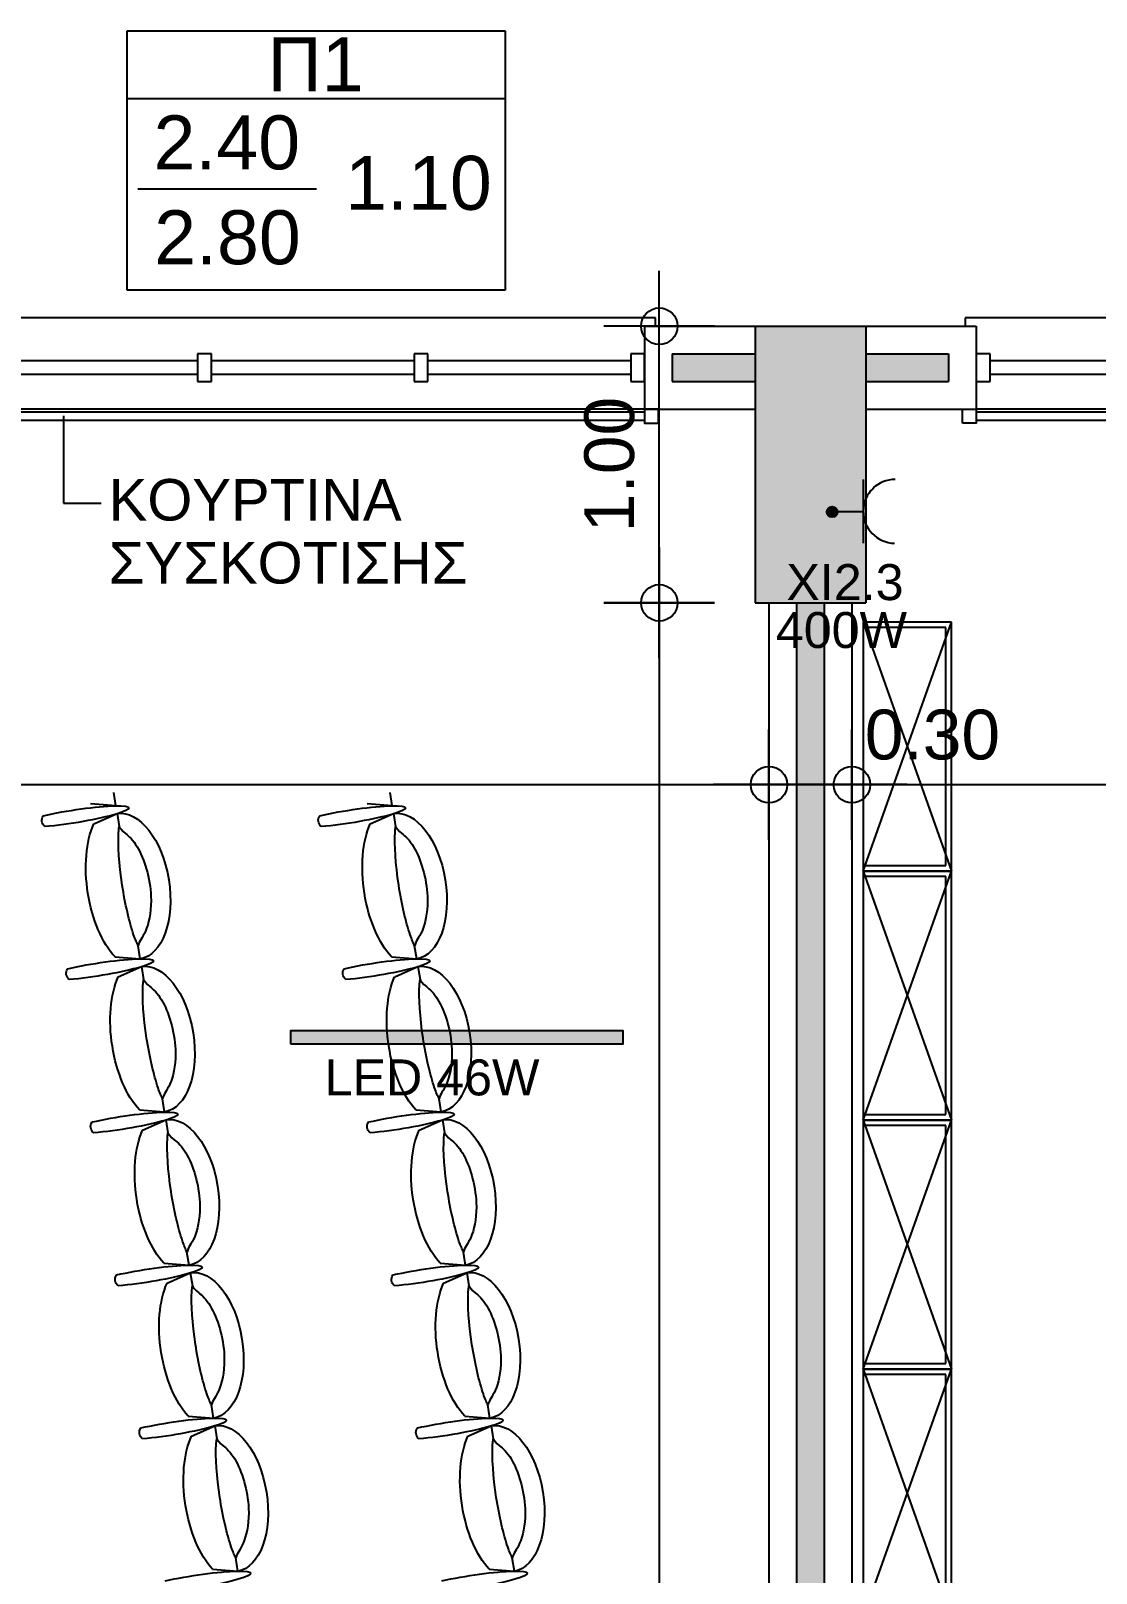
# Model space of a CAD drawing. Header units: metres. Extents: x -11 to 85, y -301 to 135.
# Drawn here: x 33.85 to 37.71, y -183.25 to -177.68 of the extents above; entities that cross this region are included whole.
import ezdxf

# ---------------------------------------------------------------- set-up
doc = ezdxf.new("R2010")
doc.units = ezdxf.units.M
doc.header["$LTSCALE"] = 0.036
doc.header["$PDMODE"] = 2
for name, color, linetype in [('arxitek isogeio', 252, 'Continuous'), ('DIMBLK', 252, 'Continuous'), ('electext', 20, 'Continuous'), ('Epipla', 252, 'Continuous'), ('hatch color', 252, 'Continuous'), ('HLEK-SYMBOL', 3, 'Continuous'), ('HLEK_FL001_SYMBOLS', 230, 'Continuous'), ('Parathira', 252, 'Continuous')]:
    doc.layers.add(name, color=color, linetype=linetype)
doc.styles.add('COMU-N', font='arial.ttf')
doc.styles.get("Standard").update_dxf_attribs({"font": 'arial.ttf'})
doc.dimstyles.new('CADWDOT', dxfattribs={"dimscale": 0.1, "dimtxt": 1.8, "dimasz": 0.08, "dimexe": 2, "dimexo": 0, "dimgap": 0.09, "dimtad": 0, "dimrnd": 0.001, "dimzin": 0, "dimdsep": 46, "dimtxsty": 'Standard', "dimblk1": 'ARTDIM', "dimblk2": 'ARTDIM', "dimsah": 1, "dimcen": 0.09, "dimdle": 0.05, "dimse1": 1, "dimse2": 1, "dimadec": 0, "dimazin": 0, "dimtfac": 1, "dimtmove": 0, "dimatfit": 3, "dimldrblk": 'ARTDIM', "dimfxl": 2, "dimtvp": 0.9999, "dimtolj": 1, "dimtzin": 0, "dimarcsym": 0})

# ---------------------------------------------------------------- blocks, each defined once
blk = doc.blocks.new('A$C52D13D70')
at = {"layer": 'Parathira'}
for p, q in [((-0.33, 0.04), (-0.33, -2.44)), ((-0.3, 0.04), (-0.33, 0.04)), ((-0.1, 0), (-0.2, 0)), ((-0.2, 0), (-0.2, -0.05)), ((-0.1, -0.05), (-0.1, 0)), ((0, 0), (0, -2.4)), ((-0.2, -0.05), (-0.1, -0.05)), ((-0.175, -0.05), (-0.175, -0.7833)), ((-0.125, -0.05), (-0.125, -0.7833)), ((-0.1, -0.7833), (-0.2, -0.7833)), ((-0.2, -0.7833), (-0.2, -0.8333)), ((-0.2, -0.8333), (-0.1, -0.8333)), ((-0.175, -0.8333), (-0.175, -1.5667)), ((-0.125, -0.8333), (-0.125, -1.5667)), ((-0.1, -0.8333), (-0.1, -0.7833)), ((-0.1, -1.5667), (-0.2, -1.5667)), ((-0.2, -1.5667), (-0.2, -1.6167)), ((-0.2, -1.6167), (-0.1, -1.6167)), ((-0.175, -1.6167), (-0.175, -2.35)), ((-0.125, -1.6167), (-0.125, -2.35)), ((-0.1, -1.6167), (-0.1, -1.5667)), ((-0.1, -2.35), (-0.2, -2.35)), ((-0.2, -2.35), (-0.2, -2.4)), ((-0.1, -2.4), (-0.1, -2.35)), ((-0.33, -2.44), (-0.3, -2.44)), ((-0.2, -2.4), (-0.1, -2.4))]:
    blk.add_line(p, q, dxfattribs=at)
blk = doc.blocks.new('ARTDIM')
at = {"layer": 'DIMBLK'}
for p, q in [((0, -24.9975), (0, 24.9975)), ((-24.9975, 0), (24.9975, 0))]:
    blk.add_line(p, q, dxfattribs=at)
blk.add_circle((0, 0), 8.25, dxfattribs=at)
blk = doc.blocks.new('*D1308')
at = {"layer": 'arxitek isogeio', "color": 0, "lineweight": -2}
blk.add_line((29.6317, -180.4041), (36.5157, -180.4041), dxfattribs=at)
at = {"layer": 'Defpoints', "color": 0, "transparency": 16777216}
for p in [(29.6237, -179.7468), (36.5237, -179.7468), (36.5237, -180.4041)]:
    blk.add_point(p, dxfattribs=at)
at = {"layer": 'arxitek isogeio', "color": 0, "lineweight": -2, "xscale": 0.008, "yscale": 0.008, "zscale": 0.008, "rotation": 180}
blk.add_blockref('ARTDIM', (29.6237, -180.4041), dxfattribs=at)
at = {"layer": 'arxitek isogeio', "color": 0, "lineweight": -2, "xscale": 0.008, "yscale": 0.008, "zscale": 0.008}
blk.add_blockref('ARTDIM', (36.5237, -180.4041), dxfattribs=at)
at = {"layer": 'arxitek isogeio', "color": 0, "insert": (33.0737, -180.2242), "char_height": 0.18, "attachment_point": 5}
blk.add_mtext('\\A1;6.90', dxfattribs=at)
blk = doc.blocks.new('*D1309')
at = {"layer": 'arxitek isogeio', "color": 0, "lineweight": -2}
for p, q in [((36.5317, -180.4041), (36.8157, -180.4041)), ((36.8237, -180.4041), (37.3983, -180.4041))]:
    blk.add_line(p, q, dxfattribs=at)
at = {"layer": 'Defpoints', "color": 0, "transparency": 16777216}
for p in [(36.5237, -179.7468), (36.8237, -179.7468), (36.8237, -180.4041)]:
    blk.add_point(p, dxfattribs=at)
at = {"layer": 'arxitek isogeio', "color": 0, "lineweight": -2, "xscale": 0.008, "yscale": 0.008, "zscale": 0.008, "rotation": 180}
blk.add_blockref('ARTDIM', (36.5237, -180.4041), dxfattribs=at)
at = {"layer": 'arxitek isogeio', "color": 0, "lineweight": -2, "xscale": 0.008, "yscale": 0.008, "zscale": 0.008}
blk.add_blockref('ARTDIM', (36.8237, -180.4041), dxfattribs=at)
at = {"layer": 'arxitek isogeio', "color": 0, "insert": (37.115, -180.2242), "char_height": 0.18, "attachment_point": 5}
blk.add_mtext('\\A1;0.30', dxfattribs=at)
blk = doc.blocks.new('*D1310')
at = {"layer": 'arxitek isogeio', "color": 0, "lineweight": -2}
blk.add_line((36.8317, -180.4041), (43.5657, -180.4041), dxfattribs=at)
at = {"layer": 'Defpoints', "color": 0, "transparency": 16777216}
for p in [(36.8237, -179.7468), (43.5737, -179.7468), (43.5737, -180.4041)]:
    blk.add_point(p, dxfattribs=at)
at = {"layer": 'arxitek isogeio', "color": 0, "lineweight": -2, "xscale": 0.008, "yscale": 0.008, "zscale": 0.008, "rotation": 180}
blk.add_blockref('ARTDIM', (36.8237, -180.4041), dxfattribs=at)
at = {"layer": 'arxitek isogeio', "color": 0, "lineweight": -2, "xscale": 0.008, "yscale": 0.008, "zscale": 0.008}
blk.add_blockref('ARTDIM', (43.5737, -180.4041), dxfattribs=at)
at = {"layer": 'arxitek isogeio', "color": 0, "insert": (40.1987, -180.2242), "char_height": 0.18, "attachment_point": 5}
blk.add_mtext('\\A1;6.75', dxfattribs=at)
blk = doc.blocks.new('*D1328')
at = {"layer": 'arxitek isogeio', "color": 0, "lineweight": -2}
blk.add_line((36.1271, -179.7388), (36.1271, -178.7548), dxfattribs=at)
at = {"layer": 'Defpoints', "color": 0, "transparency": 16777216}
for p in [(36.1271, -178.7468), (36.4737, -178.7468), (36.4737, -179.7468)]:
    blk.add_point(p, dxfattribs=at)
at = {"layer": 'arxitek isogeio', "color": 0, "lineweight": -2, "xscale": 0.008, "yscale": 0.008, "zscale": 0.008}
for p, rotation in [((36.1271, -178.7468), 90), ((36.1271, -179.7468), 270)]:
    blk.add_blockref('ARTDIM', p, dxfattribs=dict(at, rotation=rotation))
at = {"layer": 'arxitek isogeio', "color": 0, "insert": (35.9471, -179.2468), "char_height": 0.18, "attachment_point": 5, "rotation": 90}
blk.add_mtext('\\A1;1.00', dxfattribs=at)
blk = doc.blocks.new('*D1389')
at = {"layer": 'arxitek isogeio', "color": 0, "lineweight": -2}
blk.add_line((36.1271, -179.7548), (36.1271, -189.5388), dxfattribs=at)
at = {"layer": 'Defpoints', "color": 0, "transparency": 16777216}
for p in [(36.4737, -179.7468), (36.1271, -189.5468), (36.4737, -189.5468)]:
    blk.add_point(p, dxfattribs=at)
at = {"layer": 'arxitek isogeio', "color": 0, "lineweight": -2, "xscale": 0.008, "yscale": 0.008, "zscale": 0.008}
for p, rotation in [((36.1271, -179.7468), 90), ((36.1271, -189.5468), 270)]:
    blk.add_blockref('ARTDIM', p, dxfattribs=dict(at, rotation=rotation))
at = {"layer": 'arxitek isogeio', "color": 0, "insert": (35.9471, -184.6468), "char_height": 0.18, "attachment_point": 5, "rotation": 90}
blk.add_mtext('\\A1;9.80', dxfattribs=at)
blk = doc.blocks.new('b3')
at = {"layer": 'Epipla'}
for p, q in [((-23.079, 40.1889), (-22.759, 41.0889)), ((-23.079, 41.0889), (-22.759, 40.1889)), ((-22.759, 41.0889), (-23.079, 41.0889)), ((-23.079, 41.0889), (-23.079, 40.1889)), ((-22.779, 41.0689), (-23.079, 41.0689)), ((-22.779, 40.2089), (-22.779, 41.0689)), ((-22.759, 40.1889), (-22.759, 41.0889)), ((-23.079, 40.2089), (-22.779, 40.2089)), ((-23.079, 39.2889), (-22.759, 40.1889)), ((-23.079, 40.1889), (-22.759, 39.2889)), ((-22.759, 40.1889), (-23.079, 40.1889)), ((-23.079, 40.1889), (-23.079, 39.2889)), ((-23.079, 40.1889), (-22.759, 40.1889)), ((-22.779, 40.1689), (-23.079, 40.1689)), ((-22.779, 39.3089), (-22.779, 40.1689)), ((-22.759, 39.2889), (-22.759, 40.1889)), ((-23.079, 39.3089), (-22.779, 39.3089)), ((-23.079, 38.3889), (-22.759, 39.2889)), ((-23.079, 39.2889), (-22.759, 38.3889)), ((-22.759, 39.2889), (-23.079, 39.2889)), ((-23.079, 39.2889), (-23.079, 38.3889)), ((-23.079, 39.2889), (-22.759, 39.2889)), ((-22.779, 39.2689), (-23.079, 39.2689)), ((-22.779, 38.4089), (-22.779, 39.2689)), ((-22.759, 38.3889), (-22.759, 39.2889)), ((-23.079, 38.4089), (-22.779, 38.4089)), ((-23.079, 37.4889), (-22.759, 38.3889)), ((-23.079, 38.3889), (-22.759, 37.4889)), ((-22.759, 38.3889), (-23.079, 38.3889)), ((-23.079, 38.3889), (-23.079, 37.4889)), ((-23.079, 38.3889), (-22.759, 38.3889)), ((-22.779, 38.3689), (-23.079, 38.3689)), ((-22.779, 37.5089), (-22.779, 38.3689)), ((-22.759, 37.4889), (-22.759, 38.3889)), ((-23.079, 37.5089), (-22.779, 37.5089)), ((-23.079, 37.4889), (-22.759, 37.4889))]:
    blk.add_line(p, q, dxfattribs=at)
blk = doc.blocks.new('A$C4C174ED7')
at = {"layer": 'Epipla'}
for p, q in [((14.5217, 2.4967), (14.613, 2.5036)), ((14.613, 2.5036), (14.6054, 2.4562)), ((15.5217, 2.4967), (15.613, 2.5036)), ((15.613, 2.5036), (15.6054, 2.4562)), ((14.445, 2.016), (14.5292, 1.9783)), ((14.5292, 1.9783), (14.5367, 2.0252)), ((15.445, 2.016), (15.5292, 1.9783)), ((15.5292, 1.9783), (15.5367, 2.0252)), ((14.4335, 1.9437), (14.5248, 1.9506)), ((14.5248, 1.9506), (14.5172, 1.9032)), ((15.4335, 1.9437), (15.5248, 1.9506)), ((15.5248, 1.9506), (15.5172, 1.9032)), ((14.3568, 1.463), (14.441, 1.4253)), ((14.441, 1.4253), (14.4484, 1.4722)), ((15.3568, 1.463), (15.441, 1.4253)), ((15.441, 1.4253), (15.4484, 1.4722)), ((14.3453, 1.3906), (14.4365, 1.3976)), ((14.4365, 1.3976), (14.429, 1.3502)), ((15.3453, 1.3906), (15.4365, 1.3976)), ((15.4365, 1.3976), (15.429, 1.3502)), ((14.2686, 0.91), (14.3527, 0.8723)), ((14.3527, 0.8723), (14.3602, 0.9192)), ((15.2686, 0.91), (15.3527, 0.8723)), ((15.3527, 0.8723), (15.3602, 0.9192)), ((14.2569, 0.8366), (14.3481, 0.8435)), ((14.3481, 0.8435), (14.3406, 0.7961)), ((15.2569, 0.8366), (15.3481, 0.8435)), ((15.3481, 0.8435), (15.3406, 0.7961)), ((14.1802, 0.3559), (14.2643, 0.3182)), ((14.2643, 0.3182), (14.2718, 0.3651)), ((15.1802, 0.3559), (15.2643, 0.3182)), ((15.2643, 0.3182), (15.2718, 0.3651)), ((14.1686, 0.2836), (14.2599, 0.2905)), ((14.2599, 0.2905), (14.2523, 0.2431)), ((15.1686, 0.2836), (15.2599, 0.2905)), ((15.2599, 0.2905), (15.2523, 0.2431)), ((14.092, -0.1971), (14.1761, -0.2348)), ((14.1761, -0.2348), (14.1836, -0.1879)), ((15.092, -0.1971), (15.1761, -0.2348)), ((15.1761, -0.2348), (15.1836, -0.1879)), ((14.0802, -0.2705), (14.1715, -0.2636)), ((14.1715, -0.2636), (14.1639, -0.311)), ((15.0802, -0.2705), (15.1715, -0.2636)), ((15.1715, -0.2636), (15.1639, -0.311))]:
    blk.add_line(p, q, dxfattribs=at)
for points in [[(14.2683, 2.0257, 0.397593), (14.2622, 1.9862)], [(15.2683, 2.0257, 0.397593), (15.2622, 1.9862)], [(14.1801, 1.4727, 0.397593), (14.174, 1.4331)], [(15.1801, 1.4727, 0.397593), (15.174, 1.4331)], [(14.0919, 0.9197, 0.397593), (14.0857, 0.8801)], [(15.0919, 0.9197, 0.397593), (15.0857, 0.8801)], [(14.0035, 0.3656, 0.397593), (13.9973, 0.326)], [(15.0035, 0.3656, 0.397593), (14.9973, 0.326)], [(13.9152, -0.1874, 0.397593), (13.9091, -0.227)], [(13.9152, -0.1874, 0.397593), (13.9091, -0.227)], [(14.9152, -0.1874, 0.397593), (14.9091, -0.227)], [(14.9152, -0.1874, 0.397593), (14.9091, -0.227)]]:
    blk.add_lwpolyline(points, format="xyb", dxfattribs=at)
for centre, major_axis, ratio, start_param, end_param in [((14.4576, 2.5426), (-0.2028, 0.0318), 0.113529, 1.031877, 5.251545), ((15.4576, 2.5426), (-0.2028, 0.0318), 0.113529, 1.031877, 5.251545), ((14.5711, 2.241), (0.0463, 0.2995), 0.493003, 0.628379, 2.49343), ((14.5711, 2.241), (0.0419, 0.2627), 0.552275, 3.141593, 6.283185), ((15.5711, 2.241), (0.0463, 0.2995), 0.493003, 0.628379, 2.49343), ((15.5711, 2.241), (0.0419, 0.2627), 0.552275, 3.141593, 6.283185), ((14.3694, 1.9896), (-0.2028, 0.0318), 0.113529, 1.031877, 5.251545), ((15.3694, 1.9896), (-0.2028, 0.0318), 0.113529, 1.031877, 5.251545), ((14.4829, 1.6879), (0.0463, 0.2995), 0.493003, 0.628379, 2.49343), ((14.4829, 1.6879), (0.0419, 0.2627), 0.552275, 3.141593, 6.283185), ((15.4829, 1.6879), (0.0463, 0.2995), 0.493003, 0.628379, 2.49343), ((15.4829, 1.6879), (0.0419, 0.2627), 0.552275, 3.141593, 6.283185), ((14.2811, 1.4366), (-0.2028, 0.0318), 0.113529, 1.031877, 5.251545), ((15.2811, 1.4366), (-0.2028, 0.0318), 0.113529, 1.031877, 5.251545), ((14.3946, 1.1349), (0.0419, 0.2627), 0.552275, 3.141593, 6.283185), ((15.3946, 1.1349), (0.0419, 0.2627), 0.552275, 3.141593, 6.283185), ((14.3946, 1.1349), (0.0463, 0.2995), 0.493003, 0.628379, 2.49343), ((15.3946, 1.1349), (0.0463, 0.2995), 0.493003, 0.628379, 2.49343), ((14.1929, 0.8836), (-0.2028, 0.0318), 0.113529, 1.031877, 5.251545), ((15.1929, 0.8836), (-0.2028, 0.0318), 0.113529, 1.031877, 5.251545), ((14.3062, 0.5809), (0.0463, 0.2995), 0.493003, 0.628379, 2.49343), ((14.3062, 0.5809), (0.0419, 0.2627), 0.552275, 3.141593, 6.283185), ((15.3062, 0.5809), (0.0463, 0.2995), 0.493003, 0.628379, 2.49343), ((15.3062, 0.5809), (0.0419, 0.2627), 0.552275, 3.141593, 6.283185), ((14.1045, 0.3295), (-0.2028, 0.0318), 0.113529, 1.031877, 5.251545), ((15.1045, 0.3295), (-0.2028, 0.0318), 0.113529, 1.031877, 5.251545), ((14.218, 0.0278), (0.0463, 0.2995), 0.493003, 0.628379, 2.49343), ((14.218, 0.0278), (0.0419, 0.2627), 0.552275, 3.141593, 6.283185), ((15.218, 0.0278), (0.0463, 0.2995), 0.493003, 0.628379, 2.49343), ((15.218, 0.0278), (0.0419, 0.2627), 0.552275, 3.141593, 6.283185), ((14.0163, -0.2235), (-0.2028, 0.0318), 0.113529, 1.031877, 5.251545), ((15.0163, -0.2235), (-0.2028, 0.0318), 0.113529, 1.031877, 5.251545)]:
    blk.add_ellipse(centre, major_axis=major_axis, ratio=ratio, start_param=start_param, end_param=end_param, dxfattribs=at)
for points, knots in [([(14.6054, 2.4562), (14.6009, 2.4471), (14.595, 2.4333), (14.5739, 2.3717), (14.5582, 2.3046), (14.5364, 2.1632), (14.5317, 2.0891), (14.5351, 2.0381), (14.5359, 2.0311), (14.5367, 2.0256)], [0.506584, 0.506584, 0.506584, 0.506584, 0.805592, 0.805592, 1.599086, 1.599086, 2.473163, 2.473163, 2.635992, 2.635992, 2.635992, 2.635992]), ([(14.5367, 2.0256), (14.5367, 2.0256), (14.5478, 2.0431), (14.5714, 2.0588), (14.5873, 2.075), (14.6281, 2.1422), (14.6488, 2.2128), (14.654, 2.3219), (14.6468, 2.364), (14.6254, 2.4226), (14.6133, 2.4328), (14.6054, 2.4562), (14.6054, 2.4562), (14.6054, 2.4562)], [3.141593, 3.141593, 3.141593, 3.141593, 3.601272, 3.601272, 4.06095, 4.06095, 4.924473, 4.924473, 5.526258, 5.526258, 6.140896, 6.140896, 6.283185, 6.283185, 6.283185, 6.283185]), ([(15.6054, 2.4562), (15.6009, 2.4471), (15.595, 2.4333), (15.5739, 2.3717), (15.5582, 2.3046), (15.5364, 2.1632), (15.5317, 2.0891), (15.5351, 2.0381), (15.5359, 2.0311), (15.5367, 2.0256)], [0.506584, 0.506584, 0.506584, 0.506584, 0.805592, 0.805592, 1.599086, 1.599086, 2.473163, 2.473163, 2.635992, 2.635992, 2.635992, 2.635992]), ([(15.5367, 2.0256), (15.5367, 2.0256), (15.5478, 2.0431), (15.5714, 2.0588), (15.5873, 2.075), (15.6281, 2.1422), (15.6488, 2.2128), (15.654, 2.3219), (15.6468, 2.364), (15.6254, 2.4226), (15.6133, 2.4328), (15.6054, 2.4562), (15.6054, 2.4562), (15.6054, 2.4562)], [3.141593, 3.141593, 3.141593, 3.141593, 3.601272, 3.601272, 4.06095, 4.06095, 4.924473, 4.924473, 5.526258, 5.526258, 6.140896, 6.140896, 6.283185, 6.283185, 6.283185, 6.283185]), ([(14.5172, 1.9032), (14.5126, 1.8941), (14.5068, 1.8803), (14.4857, 1.8187), (14.47, 1.7516), (14.4482, 1.6102), (14.4435, 1.5361), (14.4469, 1.4851), (14.4476, 1.4781), (14.4485, 1.4726)], [0.506584, 0.506584, 0.506584, 0.506584, 0.805592, 0.805592, 1.599086, 1.599086, 2.473163, 2.473163, 2.635992, 2.635992, 2.635992, 2.635992]), ([(14.4485, 1.4726), (14.4485, 1.4726), (14.4596, 1.4901), (14.4832, 1.5058), (14.4991, 1.5219), (14.5399, 1.5892), (14.5606, 1.6598), (14.5658, 1.7689), (14.5586, 1.811), (14.5372, 1.8696), (14.5251, 1.8798), (14.5172, 1.9032), (14.5172, 1.9032), (14.5172, 1.9032)], [3.141593, 3.141593, 3.141593, 3.141593, 3.601272, 3.601272, 4.06095, 4.06095, 4.924473, 4.924473, 5.526258, 5.526258, 6.140896, 6.140896, 6.283185, 6.283185, 6.283185, 6.283185]), ([(15.5172, 1.9032), (15.5126, 1.8941), (15.5068, 1.8803), (15.4857, 1.8187), (15.47, 1.7516), (15.4482, 1.6102), (15.4435, 1.5361), (15.4469, 1.4851), (15.4476, 1.4781), (15.4485, 1.4726)], [0.506584, 0.506584, 0.506584, 0.506584, 0.805592, 0.805592, 1.599086, 1.599086, 2.473163, 2.473163, 2.635992, 2.635992, 2.635992, 2.635992]), ([(15.4485, 1.4726), (15.4485, 1.4726), (15.4596, 1.4901), (15.4832, 1.5058), (15.4991, 1.5219), (15.5399, 1.5892), (15.5606, 1.6598), (15.5658, 1.7689), (15.5586, 1.811), (15.5372, 1.8696), (15.5251, 1.8798), (15.5172, 1.9032), (15.5172, 1.9032), (15.5172, 1.9032)], [3.141593, 3.141593, 3.141593, 3.141593, 3.601272, 3.601272, 4.06095, 4.06095, 4.924473, 4.924473, 5.526258, 5.526258, 6.140896, 6.140896, 6.283185, 6.283185, 6.283185, 6.283185]), ([(14.429, 1.3502), (14.4244, 1.3411), (14.4185, 1.3273), (14.3975, 1.2657), (14.3818, 1.1985), (14.3599, 1.0572), (14.3553, 0.9831), (14.3586, 0.9321), (14.3594, 0.9251), (14.3603, 0.9196)], [0.506584, 0.506584, 0.506584, 0.506584, 0.805592, 0.805592, 1.599086, 1.599086, 2.473163, 2.473163, 2.635992, 2.635992, 2.635992, 2.635992]), ([(14.3603, 0.9196), (14.3603, 0.9196), (14.3713, 0.937), (14.395, 0.9528), (14.4108, 0.9689), (14.4517, 1.0362), (14.4723, 1.1068), (14.4775, 1.2159), (14.4704, 1.258), (14.449, 1.3166), (14.4369, 1.3268), (14.429, 1.3502), (14.429, 1.3502), (14.429, 1.3502)], [3.141593, 3.141593, 3.141593, 3.141593, 3.601272, 3.601272, 4.06095, 4.06095, 4.924473, 4.924473, 5.526258, 5.526258, 6.140896, 6.140896, 6.283185, 6.283185, 6.283185, 6.283185]), ([(15.429, 1.3502), (15.4244, 1.3411), (15.4185, 1.3273), (15.3975, 1.2657), (15.3818, 1.1985), (15.3599, 1.0572), (15.3553, 0.9831), (15.3586, 0.9321), (15.3594, 0.9251), (15.3603, 0.9196)], [0.506584, 0.506584, 0.506584, 0.506584, 0.805592, 0.805592, 1.599086, 1.599086, 2.473163, 2.473163, 2.635992, 2.635992, 2.635992, 2.635992]), ([(15.3603, 0.9196), (15.3603, 0.9196), (15.3713, 0.937), (15.395, 0.9528), (15.4108, 0.9689), (15.4517, 1.0362), (15.4723, 1.1068), (15.4775, 1.2159), (15.4704, 1.258), (15.449, 1.3166), (15.4369, 1.3268), (15.429, 1.3502), (15.429, 1.3502), (15.429, 1.3502)], [3.141593, 3.141593, 3.141593, 3.141593, 3.601272, 3.601272, 4.06095, 4.06095, 4.924473, 4.924473, 5.526258, 5.526258, 6.140896, 6.140896, 6.283185, 6.283185, 6.283185, 6.283185]), ([(14.3406, 0.7961), (14.336, 0.787), (14.3301, 0.7732), (14.3091, 0.7116), (14.2934, 0.6445), (14.2715, 0.5031), (14.2669, 0.429), (14.2702, 0.378), (14.271, 0.371), (14.2719, 0.3655)], [0.506584, 0.506584, 0.506584, 0.506584, 0.805592, 0.805592, 1.599086, 1.599086, 2.473163, 2.473163, 2.635992, 2.635992, 2.635992, 2.635992]), ([(14.2719, 0.3655), (14.2719, 0.3655), (14.2829, 0.383), (14.3066, 0.3987), (14.3224, 0.4149), (14.3633, 0.4821), (14.3839, 0.5527), (14.3891, 0.6618), (14.382, 0.7039), (14.3606, 0.7625), (14.3485, 0.7727), (14.3406, 0.7961), (14.3406, 0.7961), (14.3406, 0.7961)], [3.141593, 3.141593, 3.141593, 3.141593, 3.601272, 3.601272, 4.06095, 4.06095, 4.924473, 4.924473, 5.526258, 5.526258, 6.140896, 6.140896, 6.283185, 6.283185, 6.283185, 6.283185]), ([(15.3406, 0.7961), (15.336, 0.787), (15.3301, 0.7732), (15.3091, 0.7116), (15.2934, 0.6445), (15.2715, 0.5031), (15.2669, 0.429), (15.2702, 0.378), (15.271, 0.371), (15.2719, 0.3655)], [0.506584, 0.506584, 0.506584, 0.506584, 0.805592, 0.805592, 1.599086, 1.599086, 2.473163, 2.473163, 2.635992, 2.635992, 2.635992, 2.635992]), ([(15.2719, 0.3655), (15.2719, 0.3655), (15.2829, 0.383), (15.3066, 0.3987), (15.3224, 0.4149), (15.3633, 0.4821), (15.3839, 0.5527), (15.3891, 0.6618), (15.382, 0.7039), (15.3606, 0.7625), (15.3485, 0.7727), (15.3406, 0.7961), (15.3406, 0.7961), (15.3406, 0.7961)], [3.141593, 3.141593, 3.141593, 3.141593, 3.601272, 3.601272, 4.06095, 4.06095, 4.924473, 4.924473, 5.526258, 5.526258, 6.140896, 6.140896, 6.283185, 6.283185, 6.283185, 6.283185]), ([(14.2523, 0.2431), (14.2478, 0.234), (14.2419, 0.2202), (14.2208, 0.1586), (14.2051, 0.0914), (14.1833, -0.0499), (14.1786, -0.124), (14.182, -0.175), (14.1828, -0.182), (14.1836, -0.1875)], [0.506584, 0.506584, 0.506584, 0.506584, 0.805592, 0.805592, 1.599086, 1.599086, 2.473163, 2.473163, 2.635992, 2.635992, 2.635992, 2.635992]), ([(14.1836, -0.1875), (14.1836, -0.1875), (14.1947, -0.17), (14.2183, -0.1543), (14.2342, -0.1382), (14.275, -0.0709), (14.2957, -0.0003), (14.3009, 0.1088), (14.2937, 0.1509), (14.2723, 0.2095), (14.2603, 0.2197), (14.2523, 0.2431), (14.2523, 0.2431), (14.2523, 0.2431)], [3.141593, 3.141593, 3.141593, 3.141593, 3.601272, 3.601272, 4.06095, 4.06095, 4.924473, 4.924473, 5.526258, 5.526258, 6.140896, 6.140896, 6.283185, 6.283185, 6.283185, 6.283185]), ([(15.2523, 0.2431), (15.2478, 0.234), (15.2419, 0.2202), (15.2208, 0.1586), (15.2051, 0.0914), (15.1833, -0.0499), (15.1786, -0.124), (15.182, -0.175), (15.1828, -0.182), (15.1836, -0.1875)], [0.506584, 0.506584, 0.506584, 0.506584, 0.805592, 0.805592, 1.599086, 1.599086, 2.473163, 2.473163, 2.635992, 2.635992, 2.635992, 2.635992]), ([(15.1836, -0.1875), (15.1836, -0.1875), (15.1947, -0.17), (15.2183, -0.1543), (15.2342, -0.1382), (15.275, -0.0709), (15.2957, -0.0003), (15.3009, 0.1088), (15.2937, 0.1509), (15.2723, 0.2095), (15.2603, 0.2197), (15.2523, 0.2431), (15.2523, 0.2431), (15.2523, 0.2431)], [3.141593, 3.141593, 3.141593, 3.141593, 3.601272, 3.601272, 4.06095, 4.06095, 4.924473, 4.924473, 5.526258, 5.526258, 6.140896, 6.140896, 6.283185, 6.283185, 6.283185, 6.283185])]:
    blk.add_open_spline(points, degree=3, knots=knots, dxfattribs=at)
blk = doc.blocks.new('A$C074263FA')
at = {"layer": 'Epipla'}
for p, q in [((0.05, -0.01), (2.45, -0.01)), ((0.05, -0.04), (2.45, -0.04))]:
    blk.add_line(p, q, dxfattribs=at)
for points in [[(0, -0.05), (0, 0), (0.05, 0), (0.05, -0.05)], [(2.5, -0.05), (2.5, 0), (2.45, 0), (2.45, -0.05)]]:
    blk.add_lwpolyline(points, close=True, dxfattribs=at)
blk = doc.blocks.new('gJ6_a14')
at = {"linetype": 'Continuous'}
for p, q in [((-0.1176, 0.1119), (0.113, 0.1119)), ((0, 0.1119), (0, 0))]:
    blk.add_line(p, q, dxfattribs=at)
blk.add_arc((-0.0023, 0.2279), 0.1153, 180, 358.9566, dxfattribs=at)
blk = doc.blocks.new('*X1779')
at = {"color": 0}
for p, q in [((15.598, 2.587), (15.737, 2.727)), ((15.598, 2.622), (15.702, 2.727)), ((15.601, 2.607), (15.609, 2.616)), ((15.604, 2.646), (15.605, 2.647)), ((15.605, 2.559), (15.765, 2.719)), ((15.605, 2.577), (15.614, 2.585)), ((15.609, 2.652), (15.618, 2.66)), ((15.611, 2.547), (15.618, 2.554)), ((15.614, 2.621), (15.623, 2.63)), ((15.617, 2.536), (15.789, 2.707)), ((15.618, 2.59), (15.627, 2.599)), ((15.623, 2.665), (15.631, 2.674)), ((15.623, 2.559), (15.631, 2.568)), ((15.627, 2.634), (15.636, 2.643)), ((15.627, 2.528), (15.636, 2.537)), ((15.631, 2.603), (15.64, 2.612)), ((15.633, 2.516), (15.808, 2.691)), ((15.636, 2.678), (15.645, 2.687)), ((15.636, 2.572), (15.645, 2.581)), ((15.64, 2.647), (15.649, 2.656)), ((15.64, 2.541), (15.649, 2.55)), ((15.645, 2.616), (15.654, 2.625)), ((15.645, 2.51), (15.654, 2.519)), ((15.649, 2.691), (15.658, 2.7)), ((15.649, 2.585), (15.658, 2.594)), ((15.653, 2.501), (15.824, 2.672)), ((15.654, 2.66), (15.662, 2.669)), ((15.654, 2.554), (15.662, 2.563)), ((15.658, 2.63), (15.667, 2.638)), ((15.658, 2.523), (15.667, 2.532)), ((15.662, 2.705), (15.671, 2.714)), ((15.662, 2.599), (15.671, 2.607)), ((15.664, 2.494), (15.671, 2.501)), ((15.667, 2.674), (15.676, 2.683)), ((15.667, 2.568), (15.676, 2.577)), ((15.671, 2.643), (15.68, 2.652)), ((15.671, 2.537), (15.68, 2.546)), ((15.676, 2.718), (15.678, 2.721)), ((15.676, 2.489), (15.836, 2.648)), ((15.676, 2.612), (15.685, 2.621)), ((15.676, 2.506), (15.685, 2.515)), ((15.68, 2.687), (15.689, 2.696)), ((15.68, 2.581), (15.689, 2.59)), ((15.685, 2.656), (15.693, 2.665)), ((15.685, 2.55), (15.693, 2.559)), ((15.689, 2.625), (15.698, 2.634)), ((15.689, 2.519), (15.698, 2.528)), ((15.693, 2.7), (15.702, 2.709)), ((15.693, 2.594), (15.702, 2.603)), ((15.698, 2.669), (15.707, 2.678)), ((15.698, 2.563), (15.707, 2.572)), ((15.702, 2.638), (15.711, 2.647)), ((15.702, 2.532), (15.711, 2.541)), ((15.705, 2.482), (15.843, 2.62)), ((15.707, 2.714), (15.715, 2.722)), ((15.707, 2.607), (15.715, 2.616)), ((15.707, 2.501), (15.715, 2.51)), ((15.711, 2.683), (15.72, 2.691)), ((15.711, 2.577), (15.72, 2.585)), ((15.715, 2.652), (15.724, 2.66)), ((15.715, 2.546), (15.724, 2.554)), ((15.72, 2.727), (15.721, 2.728)), ((15.72, 2.621), (15.729, 2.63)), ((15.72, 2.515), (15.729, 2.523)), ((15.724, 2.696), (15.733, 2.705)), ((15.724, 2.59), (15.733, 2.599)), ((15.729, 2.665), (15.738, 2.674)), ((15.729, 2.559), (15.738, 2.568)), ((15.733, 2.634), (15.742, 2.643)), ((15.733, 2.528), (15.742, 2.537)), ((15.738, 2.709), (15.746, 2.718)), ((15.738, 2.603), (15.746, 2.612)), ((15.738, 2.497), (15.746, 2.506)), ((15.741, 2.482), (15.842, 2.584)), ((15.742, 2.678), (15.751, 2.687)), ((15.742, 2.572), (15.751, 2.581)), ((15.746, 2.647), (15.755, 2.656)), ((15.746, 2.541), (15.755, 2.55)), ((15.751, 2.722), (15.752, 2.724)), ((15.751, 2.616), (15.76, 2.625)), ((15.751, 2.51), (15.76, 2.519)), ((15.755, 2.691), (15.764, 2.7)), ((15.755, 2.585), (15.764, 2.594)), ((15.76, 2.66), (15.768, 2.669)), ((15.76, 2.554), (15.768, 2.563)), ((15.764, 2.63), (15.773, 2.638)), ((15.764, 2.523), (15.773, 2.532)), ((15.768, 2.705), (15.777, 2.714)), ((15.768, 2.599), (15.777, 2.607)), ((15.768, 2.493), (15.777, 2.501)), ((15.773, 2.674), (15.782, 2.683)), ((15.773, 2.568), (15.782, 2.577)), ((15.777, 2.643), (15.786, 2.652)), ((15.777, 2.537), (15.786, 2.546)), ((15.782, 2.612), (15.791, 2.621)), ((15.782, 2.506), (15.791, 2.515)), ((15.786, 2.687), (15.795, 2.696)), ((15.786, 2.581), (15.795, 2.59)), ((15.791, 2.656), (15.799, 2.665)), ((15.791, 2.55), (15.799, 2.559)), ((15.795, 2.625), (15.804, 2.634)), ((15.795, 2.519), (15.804, 2.528)), ((15.799, 2.594), (15.808, 2.603)), ((15.804, 2.669), (15.813, 2.678)), ((15.804, 2.563), (15.813, 2.572)), ((15.808, 2.638), (15.817, 2.647)), ((15.808, 2.532), (15.817, 2.541)), ((15.813, 2.607), (15.822, 2.616)), ((15.817, 2.577), (15.826, 2.585)), ((15.822, 2.652), (15.83, 2.66)), ((15.822, 2.546), (15.83, 2.554)), ((15.826, 2.621), (15.835, 2.63)), ((15.83, 2.59), (15.839, 2.599)), ((15.835, 2.559), (15.835, 2.56)), ((15.839, 2.634), (15.84, 2.635)), ((15.844, 2.603), (15.844, 2.603)), ((15.693, 2.488), (15.702, 2.497)), ((15.724, 2.484), (15.733, 2.493))]:
    blk.add_line(p, q, dxfattribs=at)
blk = doc.blocks.new('GJ6_A78')
at = {"layer": 'HLEK-SYMBOL', "color": 0, "linetype": 'Continuous'}
blk.add_circle((0, 0), 0.0989, dxfattribs=at)
at = {"layer": 'HLEK-SYMBOL', "color": 0, "xscale": 0.8, "yscale": 0.8, "zscale": 0.8}
blk.add_blockref('*X1779', (-12.576, -2.084), dxfattribs=at)
blk = doc.blocks.new('priza')
at = {"layer": 'HLEK_FL001_SYMBOLS', "rotation": 180}
blk.add_blockref('gJ6_a14', (87.4, -100.4952), dxfattribs=at)
at = {"layer": 'HLEK_FL001_SYMBOLS', "xscale": 0.1951472641207488, "yscale": 0.1951472641207488, "zscale": 0.1951472641207488}
blk.add_blockref('GJ6_A78', (87.4, -100.4953), dxfattribs=at)
blk = doc.blocks.new('lampes fthorismou 120')
at = {"layer": 'hatch color'}
blk.add_hatch(color=181, dxfattribs=at).paths.add_polyline_path([(84.1811, -99.2639), (84.1811, -99.2139), (85.3811, -99.2139), (85.3811, -99.2639)])
at = {"layer": 'HLEK_FL001_SYMBOLS'}
blk.add_lwpolyline([(84.1811, -99.2639), (84.1811, -99.2139), (85.3811, -99.2139), (85.3811, -99.2639)], close=True, dxfattribs=at)

msp = doc.modelspace()

# ---------------------------------------------------------------- hatches: boundary and pattern name
at = {"layer": 'arxitek isogeio'}
for points in [[(36.4737, -179.7468), (36.8737, -179.7468), (36.8737, -178.7468), (36.4737, -178.7468)], [(36.4737, -178.8468), (36.1737, -178.8468), (36.1737, -178.9468), (36.4737, -178.9468)], [(37.1737, -178.8468), (36.8737, -178.8468), (36.8737, -178.9468), (37.1737, -178.9468)], [(36.7237, -179.7468), (36.6237, -179.7468), (36.6237, -189.5468), (36.7237, -189.5468)]]:
    msp.add_hatch(color=256, dxfattribs=at).paths.add_polyline_path(points)

# ---------------------------------------------------------------- linework, layer by layer
for p, q in [((34.2022, -178.6168), (34.2022, -177.6792)), ((34.2022, -177.6792), (35.5696, -177.6792)), ((35.5696, -177.6792), (35.5696, -178.6168)), ((35.5696, -177.9249), (34.2022, -177.9249)), ((34.2412, -178.2504), (34.8872, -178.2504)), ((35.5696, -178.6168), (34.2022, -178.6168)), ((36.0737, -178.7468), (36.0737, -179.0468)), ((36.0737, -178.7468), (36.4737, -178.7468)), ((36.4737, -178.7468), (36.4737, -179.7468)), ((36.4737, -178.7468), (36.8737, -178.7468)), ((36.8737, -178.7468), (36.8737, -179.7468)), ((36.8737, -178.7468), (37.2737, -178.7468)), ((37.2737, -178.7468), (37.2737, -179.0468)), ((36.1737, -178.8468), (36.4737, -178.8468)), ((36.1737, -178.8468), (36.1737, -178.9468)), ((36.8737, -178.8468), (37.1737, -178.8468)), ((37.1737, -178.8468), (37.1737, -178.9468)), ((36.1737, -178.9468), (36.4737, -178.9468)), ((36.8737, -178.9468), (37.1737, -178.9468)), ((33.9725, -179.0703), (33.9725, -179.386)), ((36.0737, -179.0468), (36.4737, -179.0468)), ((36.8737, -179.0468), (37.2737, -179.0468)), ((33.9725, -179.386), (34.1085, -179.386)), ((36.4737, -179.7468), (36.8737, -179.7468)), ((36.5237, -179.7468), (36.5237, -189.5468)), ((36.6237, -179.7468), (36.6237, -189.5468)), ((36.7237, -179.7468), (36.7237, -189.5468)), ((36.8237, -179.7468), (36.8237, -189.5468))]:
    msp.add_line(p, q, dxfattribs=at)

# ---------------------------------------------------------------- block references
at = {"layer": 'arxitek isogeio', "rotation": 270}
for p in [(36.0737, -179.0468), (39.6737, -179.0468)]:
    msp.add_blockref('A$C52D13D70', p, dxfattribs=at)
at = {"layer": 'arxitek isogeio'}
for name, p in [('A$C074263FA', (33.6237, -179.0468)), ('A$C074263FA', (37.2237, -179.0468)), ('b3', (59.943, -220.9053))]:
    msp.add_blockref(name, p, dxfattribs=at)
at = {"layer": 'arxitek isogeio', "xscale": -1, "rotation": 180}
msp.add_blockref('A$C4C174ED7', (19.9899, -180.7433), dxfattribs=at)
at = {"layer": 'HLEK_FL001_SYMBOLS', "rotation": 90}
msp.add_blockref('priza', (-63.743, -266.8184), dxfattribs=at)
at = {"layer": 'HLEK_FL001_SYMBOLS'}
msp.add_blockref('lampes fthorismou 120', (-49.3864, -82.0785), dxfattribs=at)

# ---------------------------------------------------------------- texts
at = {"layer": 'arxitek isogeio', "style": 'COMU-N'}
for s, height, p in [('Π1', 0.195, (34.7096, -177.8976)), ('2.40', 0.195, (34.2979, -178.1799)), ('1.10', 0.195, (34.9912, -178.3261)), ('2.80', 0.195, (34.3003, -178.5229)), ('ΚΟΥΡΤΙΝΑ', 0.15, (34.1357, -179.4493)), ('ΣΥΣΚΟΤΙΣΗΣ', 0.15, (34.1357, -179.677))]:
    msp.add_text(s, height=height, dxfattribs=at).set_placement(p)
at = {"layer": 'electext'}
msp.add_text('LED 46W', height=0.13, dxfattribs=at).set_placement((34.9166, -181.5274))
at = {"layer": 'HLEK_FL001_SYMBOLS', "char_height": 0.13, "attachment_point": 1, "style": 'COMU-N'}
for s, width, insert in [('ΧΙ2.3', 0.495006, (36.5867, -179.607)), ('400W', 0.45, (36.5487, -179.7801))]:
    msp.add_mtext_dynamic_manual_height_columns(s, width=width, gutter_width=0.65, heights=[0], dxfattribs=dict(at, insert=insert))

# ---------------------------------------------------------------- dimensions: what is measured, and where the dimension line sits
at = {"layer": 'arxitek isogeio'}
for base, p2, picture, middle in [((36.1271, -178.7468), (36.4737, -178.7468), '*D1328', (35.9471, -179.2468)), ((36.1271, -189.5468), (36.4737, -189.5468), '*D1389', (35.9471, -184.6468))]:
    dim = msp.add_linear_dim(base=base, p1=(36.4737, -179.7468), p2=p2, angle=90, dimstyle='CADWDOT', dxfattribs=at)
    dim.commit()
    dim.dimension.update_dxf_attribs({"geometry": picture, "text_midpoint": middle})
for base, p1, p2, picture, middle in [((36.5237, -180.4041), (29.6237, -179.7468), (36.5237, -179.7468), '*D1308', (33.0737, -180.2242)), ((36.8237, -180.4041), (36.5237, -179.7468), (36.8237, -179.7468), '*D1309', (37.115, -180.2242)), ((43.5737, -180.4041), (36.8237, -179.7468), (43.5737, -179.7468), '*D1310', (40.1987, -180.2242))]:
    dim = msp.add_linear_dim(base=base, p1=p1, p2=p2, dimstyle='CADWDOT', dxfattribs=at)
    dim.commit()
    dim.dimension.update_dxf_attribs({"geometry": picture, "text_midpoint": middle})

doc.saveas('drawing.dxf')
